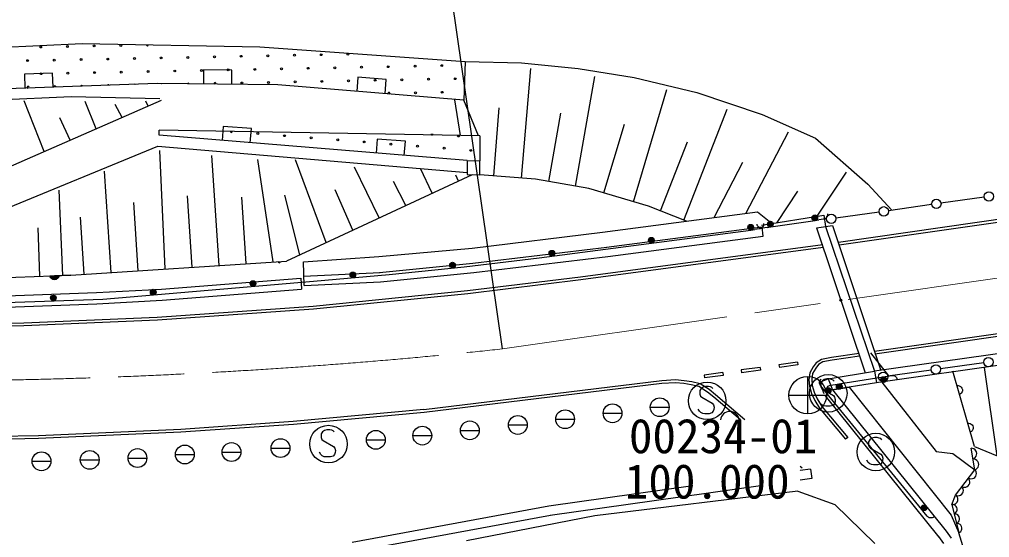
# Model space of a CAD drawing. Units: millimetres, scale not verified. Extents: x 40000 to 680000, y 20000 to 380000.
# Drawn here: x 313418 to 364799, y 282288 to 309760 of the extents above; entities that cross this region are included whole.
import ezdxf
from ezdxf.enums import TextEntityAlignment as Align

# ---------------------------------------------------------------- set-up
doc = ezdxf.new("R2010")
doc.units = ezdxf.units.MM
doc.header["$LTSCALE"] = 1000
doc.linetypes.add('CHAIN', pattern=[18.5, 12, -1.5, 3.5, -1.5])
for name, color, linetype, lineweight in [('M-BGD', 7, 'Continuous', 25), ('M-BMK', 2, 'CHAIN', 13), ('M-STR-OTRS', 6, 'Continuous', 25), ('M-STR-STR1', 1, 'Continuous', 25)]:
    doc.layers.add(name, color=color, linetype=linetype, lineweight=lineweight)
doc.styles.add('ＭＳ ゴシック', font='')
doc.styles.get('ＭＳ ゴシック').set_extended_font_data('MS Gothic')

msp = doc.modelspace()

# ---------------------------------------------------------------- linework, layer by layer
at = {"layer": 'M-BGD'}
for p, q in [((338996, 292290), (334898, 320853)), ((298963, 307631), (316749, 308476)), ((316749, 308476), (326157, 308307)), ((326157, 308307), (337024, 307519)), ((337024, 307519), (336961, 305472)), ((337024, 307519), (340011, 307458)), ((340011, 307458), (343003, 307154)), ((315179, 306911), (313680, 306858)), ((313680, 306858), (313706, 306109)), ((315205, 306161), (315179, 306911)), ((323167, 307080), (323160, 306330)), ((324667, 307065), (323167, 307080)), ((324660, 306315), (324667, 307065)), ((340013, 301349), (340510, 307154)), ((343003, 307154), (345968, 306683)), ((320712, 306354), (308198, 305916)), ((327107, 306291), (320712, 306354)), ((336961, 305472), (327107, 306291)), ((331349, 306691), (331287, 305943)), ((332844, 306567), (331349, 306691)), ((332781, 305819), (332844, 306567)), ((342873, 300923), (343890, 306738)), ((345968, 306683), (349292, 305879)), ((345948, 300093), (347713, 306045)), ((349292, 305879), (352755, 304716)), ((306664, 305265), (316156, 305670)), ((320919, 305467), (308556, 300029)), ((314737, 302748), (313678, 305447)), ((316156, 305670), (320851, 305569)), ((317485, 303957), (316903, 305406)), ((318858, 304561), (318495, 305243)), ((320232, 305165), (320121, 305418)), ((336460, 305488), (336767, 303608)), ((337735, 303591), (336961, 305472)), ((338537, 301464), (338819, 305073)), ((341458, 301169), (342088, 304790)), ((348613, 299119), (350899, 304993)), ((352755, 304716), (355581, 303469)), ((316111, 303352), (315556, 304549)), ((344370, 300564), (345457, 304204)), ((320823, 303616), (320823, 303880)), ((337808, 303590), (320823, 303880)), ((324215, 304090), (324153, 303342)), ((325710, 303967), (324215, 304090)), ((325648, 303220), (325710, 303967)), ((351891, 299474), (354141, 303801)), ((337133, 302275), (320823, 303616)), ((332369, 303419), (332308, 302672)), ((333864, 303296), (332369, 303419)), ((333803, 302549), (333864, 303296)), ((337808, 303590), (337808, 302267)), ((347363, 299611), (348805, 303276)), ((355581, 303469), (358352, 301031)), ((309131, 298257), (320747, 303046)), ((320747, 303046), (337125, 301642)), ((321138, 296531), (320850, 302817)), ((323995, 296718), (323601, 302537)), ((326852, 296904), (326047, 302333)), ((329669, 297930), (328034, 302308)), ((337133, 302275), (337124, 301530)), ((337133, 302275), (337808, 302267)), ((337799, 301522), (337808, 302267)), ((350216, 299256), (351732, 302191)), ((318281, 296344), (317921, 301722)), ((332474, 299234), (331167, 301925)), ((335278, 300539), (334667, 301853)), ((355661, 299321), (357216, 301668)), ((337401, 301527), (327566, 296951)), ((333876, 299887), (333230, 301161)), ((336680, 301192), (336538, 301497)), ((337124, 301530), (337799, 301522)), ((340751, 301292), (337799, 301522)), ((343580, 300800), (340751, 301292)), ((315711, 296188), (315526, 300703)), ((331071, 298582), (330148, 300728)), ((346737, 299857), (343580, 300800)), ((353546, 298987), (354635, 300647)), ((358352, 301031), (359619, 299644)), ((322566, 296624), (322319, 300405)), ((325423, 296811), (325193, 300331)), ((328267, 297277), (327473, 300448)), ((364515, 300339), (362225, 300014)), ((319709, 296437), (319473, 300048)), ((344295, 298488), (352504, 299553)), ((348748, 299066), (346737, 299857)), ((352504, 299553), (353206, 298987)), ((358946, 299549), (356657, 299224)), ((361730, 299944), (359441, 299619)), ((316852, 296250), (316654, 299283)), ((352721, 298857), (356022, 299378)), ((353211, 298758), (355561, 299098)), ((355561, 299098), (355759, 299126)), ((356022, 299378), (356112, 298784)), ((314502, 296145), (314411, 298703)), ((344516, 297679), (352750, 298760)), ((352162, 298595), (352360, 298620)), ((352815, 298264), (352750, 298760)), ((353013, 298730), (353211, 298758)), ((356112, 298784), (358712, 291104)), ((337392, 297624), (344295, 298488)), ((344581, 297183), (352815, 298264)), ((332455, 297182), (337392, 297624)), ((337435, 296843), (344522, 297680)), ((355959, 297813), (343134, 296094)), ((355979, 297664), (343154, 295946)), ((328461, 296905), (332455, 297182)), ((337489, 296346), (344581, 297183)), ((316138, 296204), (327566, 296951)), ((328494, 295648), (328461, 296905)), ((332492, 296343), (337435, 296843)), ((301221, 295670), (316138, 296204)), ((315034, 296164), (315533, 296182)), ((315055, 296107), (315034, 296164)), ((315522, 296150), (315047, 296133)), ((315086, 296060), (315055, 296107)), ((315061, 296102), (315511, 296119)), ((315493, 296087), (315082, 296072)), ((315137, 296006), (315086, 296060)), ((315106, 296041), (315469, 296055)), ((315193, 295978), (315137, 296006)), ((315440, 296022), (315138, 296011)), ((315252, 295962), (315193, 295978)), ((315198, 295982), (315384, 295989)), ((315330, 295964), (315252, 295962)), ((316138, 296204), (315284, 296173)), ((315388, 295985), (315330, 295964)), ((315442, 296017), (315388, 295985)), ((315489, 296074), (315442, 296017)), ((315515, 296124), (315489, 296074)), ((315533, 296182), (315515, 296124)), ((320940, 295466), (328317, 296048)), ((328317, 296048), (328364, 295450)), ((328469, 296148), (332518, 296345)), ((332542, 295845), (337489, 296346)), ((343134, 296094), (337149, 295365)), ((317494, 295287), (320940, 295466)), ((320979, 294867), (328364, 295450)), ((328494, 295648), (332542, 295845)), ((343152, 295945), (337167, 295216)), ((312033, 295077), (317494, 295287)), ((337149, 295365), (328980, 294546)), ((337164, 295216), (328995, 294397)), ((312056, 294477), (317525, 294688)), ((317525, 294688), (320979, 294867)), ((328980, 294546), (320716, 293964)), ((320716, 293964), (313650, 293660)), ((328991, 294397), (320725, 293814)), ((313650, 293660), (307824, 293560)), ((313655, 293510), (307825, 293410)), ((320725, 293814), (313655, 293510)), ((356425, 291844), (355894, 291730)), ((357888, 292050), (356425, 291844)), ((357909, 291901), (356454, 291697)), ((359460, 290863), (358518, 292082)), ((354624, 291594), (353644, 291451)), ((353644, 291451), (353666, 291303)), ((354645, 291445), (353666, 291303)), ((354624, 291594), (354645, 291445)), ((355464, 291349), (355278, 291032)), ((355618, 291552), (355464, 291349)), ((355737, 291461), (355594, 291273)), ((355894, 291730), (355618, 291552)), ((355971, 291601), (355737, 291461)), ((356454, 291697), (355971, 291601)), ((364492, 291557), (362202, 291238)), ((350676, 291039), (349677, 290902)), ((349677, 290902), (349697, 290753)), ((350696, 290890), (349697, 290753)), ((350676, 291039), (350696, 290890)), ((352649, 291312), (351648, 291177)), ((351648, 291177), (351668, 291028)), ((352669, 291163), (351668, 291028)), ((352649, 291312), (352669, 291163)), ((355163, 290832), (355163, 288842)), ((355278, 291032), (355229, 290650)), ((355422, 290981), (355378, 290664)), ((355594, 291273), (355422, 290981)), ((356812, 290438), (359168, 290815)), ((359168, 290815), (359366, 290847)), ((361706, 291169), (359416, 290850)), ((363999, 287118), (362859, 291112)), ((365194, 286632), (364532, 291301)), ((347435, 290601), (334838, 289071)), ((347449, 290452), (334856, 288922)), ((348171, 290652), (347435, 290601)), ((348168, 290501), (347449, 290452)), ((348606, 290455), (348168, 290501)), ((348622, 290604), (348171, 290652)), ((349003, 290396), (348606, 290455)), ((349025, 290544), (348622, 290604)), ((349408, 290293), (349003, 290396)), ((349468, 290433), (349025, 290544)), ((349939, 290132), (349468, 290433)), ((355229, 290650), (355263, 290317)), ((355263, 290317), (355373, 289926)), ((355378, 290664), (355407, 290357)), ((355407, 290357), (355509, 289990)), ((355786, 290527), (356251, 290710)), ((355786, 290527), (356020, 289931)), ((356614, 290407), (356812, 290438)), ((359088, 290522), (361966, 286849)), ((349859, 290006), (349408, 290293)), ((350193, 289741), (349859, 290006)), ((350286, 289859), (349939, 290132)), ((351845, 288537), (350290, 289855)), ((354168, 289837), (356158, 289837)), ((355373, 289926), (355546, 289560)), ((355509, 289990), (355674, 289638)), ((356132, 289998), (356005, 290153)), ((356096, 289801), (362112, 282319)), ((361208, 283771), (356132, 289998)), ((356485, 290114), (357361, 290263)), ((356485, 290114), (362501, 282633)), ((357361, 290263), (362768, 283478)), ((351613, 288537), (350193, 289741)), ((355546, 289560), (355794, 289154)), ((355674, 289638), (355916, 289241)), ((334843, 289072), (327921, 288441)), ((334856, 288922), (327933, 288291)), ((344334, 288878), (345329, 288878)), ((346831, 289201), (347826, 289201)), ((355794, 289154), (357168, 287505)), ((355916, 289241), (357283, 287601)), ((327921, 288441), (321964, 288028)), ((327933, 288291), (321973, 287878)), ((339318, 288260), (340313, 288260)), ((341821, 288563), (342816, 288563)), ((321964, 288028), (314423, 287684)), ((321973, 287878), (314428, 287534)), ((336774, 287975), (337769, 287975)), ((314423, 287684), (308150, 287577)), ((314428, 287534), (308151, 287427)), ((331799, 287471), (332794, 287471)), ((334259, 287696), (335254, 287696)), ((357283, 287601), (357168, 287505)), ((324152, 286825), (325147, 286825)), ((326749, 287033), (327744, 287033)), ((361966, 286849), (362860, 286746)), ((362860, 286746), (364025, 285888)), ((364025, 285888), (363826, 287026)), ((363999, 287118), (365194, 286632)), ((314092, 286334), (315087, 286334)), ((316643, 286409), (317638, 286409)), ((319172, 286506), (320167, 286506)), ((321684, 286694), (322679, 286694)), ((354877, 285967), (354763, 286064)), ((355311, 285915), (354763, 285838)), ((354780, 285853), (354763, 285868)), ((355311, 285915), (355380, 285420)), ((362987, 284542), (364025, 285888)), ((355380, 285420), (354763, 285333)), ((349090, 285037), (341452, 283960)), ((352668, 285037), (341521, 283464)), ((354648, 284752), (343892, 283438)), ((354648, 284752), (356598, 284046)), ((362797, 284045), (362987, 284542)), ((341452, 283960), (331036, 282024)), ((356598, 284046), (358721, 281968)), ((361335, 283616), (361208, 283771)), ((362797, 284045), (363178, 282544)), ((341542, 283468), (331110, 281530)), ((343892, 283438), (337095, 282114)), ((362768, 283478), (363178, 282544)), ((362501, 282633), (362761, 282255)), ((362089, 282349), (362349, 281972)), ((364791, 277212), (363178, 282544))]:
    msp.add_line(p, q, dxfattribs=at)
for points in [[(356218, 299445), (356220, 299399), (356212, 299346), (356192, 299293), (356168, 299256), (356133, 299218), (356091, 299190), (356049, 299172), (356006, 299162), (355759, 299126)], [(299308, 294583), (307514, 294583), (317841, 294931), (328989, 295879), (332998, 296243), (336970, 296651), (340942, 297128), (352162, 298595)], [(352824, 298933), (352825, 298887), (352817, 298834), (352796, 298781), (352771, 298745), (352736, 298707), (352693, 298679), (352651, 298662), (352608, 298653), (352360, 298620)], [(353013, 298730), (352766, 298694), (352716, 298692), (352670, 298698), (352621, 298716), (352580, 298741), (352542, 298777), (352512, 298815), (352493, 298864), (352483, 298906)], [(359366, 290847), (359613, 290886), (359663, 290889), (359709, 290884), (359758, 290866), (359799, 290843), (359838, 290807), (359868, 290769), (359889, 290720), (359899, 290679)], [(350150, 290186), (350095, 290246), (350020, 290281), (349915, 290301), (349760, 290301), (349630, 290266), (349520, 290191), (349455, 290081), (349450, 289966), (349455, 289891), (349495, 289791), (349565, 289736), (350110, 289421), (350170, 289331), (350210, 289206), (350200, 289086), (350165, 288991), (350095, 288901), (349940, 288856), (349710, 288856), (349610, 288871), (349515, 288916), (349435, 288991), (349365, 289106)], [(356564, 290583), (356509, 290643), (356434, 290678), (356329, 290698), (356174, 290698), (356044, 290663), (355934, 290588), (355869, 290478), (355864, 290363), (355869, 290288), (355909, 290188), (355979, 290133), (356524, 289818), (356584, 289728), (356624, 289603), (356614, 289483), (356579, 289388), (356509, 289298), (356354, 289253), (356124, 289253), (356024, 289268), (355929, 289313), (355849, 289388), (355779, 289503)], [(356005, 290153), (355847, 290347), (355820, 290388), (355801, 290431), (355792, 290482), (355791, 290530), (355803, 290581), (355821, 290626), (355853, 290669), (355883, 290698)], [(356160, 290081), (356158, 290128), (356164, 290181), (356184, 290234), (356207, 290271), (356241, 290309), (356283, 290339), (356325, 290357), (356367, 290367), (356614, 290407)], [(363075, 290354), (363136, 290350), (363191, 290335), (363257, 290304), (363301, 290260), (363334, 290208), (363355, 290133), (363355, 290072), (363341, 290011), (363301, 289949), (363263, 289907), (363213, 289873)], [(363645, 288357), (363706, 288353), (363761, 288338), (363827, 288307), (363871, 288262), (363904, 288211), (363925, 288136), (363924, 288075), (363911, 288014), (363871, 287952), (363833, 287910), (363782, 287876)], [(330096, 287892), (330041, 287952), (329966, 287987), (329861, 288007), (329706, 288007), (329576, 287972), (329466, 287897), (329401, 287787), (329396, 287672), (329401, 287597), (329441, 287497), (329511, 287442), (330056, 287127), (330116, 287037), (330156, 286912), (330146, 286792), (330111, 286697), (330041, 286607), (329886, 286562), (329656, 286562), (329556, 286577), (329461, 286622), (329381, 286697), (329311, 286812)], [(359085, 287474), (359030, 287534), (358955, 287569), (358850, 287589), (358695, 287589), (358565, 287554), (358455, 287479), (358390, 287369), (358385, 287254), (358390, 287179), (358430, 287079), (358500, 287024), (359045, 286709), (359105, 286619), (359145, 286494), (359135, 286374), (359100, 286279), (359030, 286189), (358875, 286144), (358645, 286144), (358545, 286159), (358450, 286204), (358370, 286279), (358300, 286394)], [(363925, 286457), (363987, 286490), (364036, 286533), (364089, 286600), (364113, 286668), (364122, 286739), (364107, 286827), (364074, 286890), (364029, 286947), (363957, 286991), (363895, 287014), (363826, 287026)], [(364025, 285888), (364086, 285921), (364136, 285965), (364189, 286031), (364212, 286100), (364222, 286170), (364206, 286258), (364173, 286321), (364128, 286378), (364056, 286422), (363995, 286445), (363925, 286457)], [(363679, 285439), (363743, 285416), (363808, 285410), (363891, 285415), (363956, 285444), (364013, 285484), (364067, 285553), (364091, 285619), (364102, 285689), (364086, 285771), (364062, 285830), (364025, 285888)], [(363333, 284991), (363398, 284968), (363462, 284961), (363545, 284967), (363610, 284995), (363668, 285035), (363721, 285105), (363745, 285170), (363756, 285240), (363741, 285322), (363717, 285382), (363679, 285439)], [(362987, 284542), (363052, 284519), (363116, 284512), (363200, 284518), (363264, 284547), (363322, 284586), (363376, 284656), (363399, 284722), (363410, 284792), (363395, 284873), (363371, 284933), (363333, 284991)], [(362797, 284045), (362861, 284042), (362921, 284053), (362994, 284080), (363045, 284124), (363086, 284175), (363116, 284252), (363120, 284318), (363111, 284384), (363074, 284453), (363037, 284500), (362987, 284542)], [(362924, 283544), (362977, 283578), (363018, 283620), (363061, 283683), (363077, 283746), (363080, 283809), (363061, 283887), (363027, 283941), (362983, 283988), (362916, 284023), (362860, 284039), (362797, 284045)], [(361844, 283387), (361805, 283362), (361756, 283341), (361700, 283331), (361657, 283332), (361606, 283343), (361560, 283364), (361523, 283391), (361493, 283423), (361335, 283616)], [(363051, 283044), (363104, 283078), (363145, 283120), (363188, 283183), (363204, 283245), (363208, 283309), (363188, 283386), (363154, 283440), (363110, 283488), (363043, 283523), (362987, 283539), (362924, 283544)], [(363178, 282544), (363231, 282577), (363272, 282620), (363315, 282682), (363331, 282745), (363335, 282809), (363315, 282886), (363281, 282940), (363237, 282988), (363170, 283022), (363114, 283039), (363051, 283044)]]:
    msp.add_lwpolyline(points, dxfattribs=at)
for centre, radius in [((314546, 308295), 49.7), ((315960, 308324), 49.7), ((317373, 308352), 49.7), ((318787, 308381), 49.7), ((322336, 307745), 49.7), ((323750, 307773), 49.7), ((325164, 307802), 49.7), ((326578, 307830), 49.7), ((327992, 307859), 49.7), ((329406, 307887), 49.7), ((330820, 307916), 49.7), ((313853, 307574), 49.7), ((315267, 307602), 49.7), ((316681, 307631), 49.7), ((318095, 307659), 49.7), ((319509, 307688), 49.7), ((320922, 307716), 49.7), ((331541, 307223), 49.7), ((332955, 307252), 49.7), ((334369, 307280), 49.7), ((335783, 307309), 49.7), ((314574, 306881), 49.7), ((315988, 306910), 49.7), ((317402, 306938), 49.7), ((318816, 306967), 49.7), ((320230, 306995), 49.7), ((321644, 307024), 49.7), ((323058, 307052), 49.7), ((324472, 307081), 49.7), ((325885, 307109), 49.7), ((327299, 307138), 49.7), ((328713, 307166), 49.7), ((330127, 307195), 49.7), ((325193, 306388), 49.7), ((326607, 306416), 49.7), ((328021, 306445), 49.7), ((329435, 306473), 49.7), ((330848, 306502), 49.7), ((332262, 306530), 49.7), ((333676, 306559), 49.7), ((335090, 306587), 49.7), ((336504, 306616), 49.7), ((334398, 305866), 49.7), ((335811, 305895), 49.7), ((326046, 303706), 49.7), ((327456, 303595), 49.7), ((328866, 303484), 49.7), ((330276, 303373), 49.7), ((331685, 303261), 49.7), ((333095, 303150), 49.7), ((336675, 303577), 49.7), ((334505, 303039), 49.7), ((335915, 302928), 49.7), ((337325, 302817), 49.7), ((364762, 300374), 249), ((361978, 299979), 249), ((359193, 299584), 249), ((353190, 298906), 149), ((353190, 298906), 132), ((355540, 299246), 149), ((355540, 299246), 132), ((355540, 299246), 115), ((355540, 299246), 96.7), ((355540, 299246), 79.5), ((355540, 299246), 58.5), ((355540, 299246), 40.5), ((355540, 299246), 23.2), ((355540, 299246), 4.5), ((356409, 299189), 249), ((352143, 298743), 149), ((352143, 298743), 132), ((352143, 298743), 115), ((352143, 298743), 96.7), ((352143, 298743), 79.5), ((352143, 298743), 58.5), ((352143, 298743), 40.5), ((352143, 298743), 23.2), ((352143, 298743), 4.5), ((353190, 298906), 115), ((353190, 298906), 96.7), ((353190, 298906), 79.5), ((353190, 298906), 58.5), ((353190, 298906), 40.5), ((353190, 298906), 23.2), ((353190, 298906), 4.5), ((346881, 298055), 149), ((346881, 298055), 132), ((346881, 298055), 115), ((346881, 298055), 96.7), ((346881, 298055), 79.5), ((346881, 298055), 58.5), ((346881, 298055), 40.5), ((346881, 298055), 23.2), ((346881, 298055), 4.5), ((341620, 297367), 149), ((341620, 297367), 132), ((341620, 297367), 115), ((341620, 297367), 96.7), ((341620, 297367), 79.5), ((341620, 297367), 58.5), ((341620, 297367), 40.5), ((341620, 297367), 23.2), ((341620, 297367), 4.5), ((336356, 296738), 149), ((336356, 296738), 132), ((336356, 296738), 115), ((336356, 296738), 96.7), ((336356, 296738), 79.5), ((336356, 296738), 58.5), ((336356, 296738), 40.5), ((336356, 296738), 23.2), ((336356, 296738), 4.5), ((331077, 296218), 149), ((331077, 296218), 132), ((331077, 296218), 115), ((331077, 296218), 96.7), ((331077, 296218), 79.5), ((331077, 296218), 58.5), ((331077, 296218), 40.5), ((331077, 296218), 23.2), ((331077, 296218), 4.5), ((320505, 295307), 149), ((320505, 295307), 132), ((325792, 295757), 149), ((325792, 295757), 132), ((325792, 295757), 115), ((325792, 295757), 96.7), ((325792, 295757), 79.5), ((325792, 295757), 58.5), ((325792, 295757), 40.5), ((325792, 295757), 23.2), ((325792, 295757), 4.5), ((315217, 294992), 149), ((315217, 294992), 132), ((315217, 294992), 115), ((315217, 294992), 96.7), ((315217, 294992), 79.5), ((315217, 294992), 58.5), ((315217, 294992), 40.5), ((315217, 294992), 23.2), ((315217, 294992), 4.5), ((320505, 295307), 115), ((320505, 295307), 96.7), ((320505, 295307), 79.5), ((320505, 295307), 58.5), ((320505, 295307), 40.5), ((320505, 295307), 23.2), ((320505, 295307), 4.5), ((364740, 291592), 249), ((361954, 291203), 249), ((355163, 289837), 995), ((356254, 289938), 995), ((359168, 290815), 249), ((359192, 290668), 149), ((349840, 289541), 995), ((356835, 290291), 149), ((356835, 290291), 132), ((356835, 290291), 115), ((356835, 290291), 96.7), ((356835, 290291), 79.5), ((356835, 290291), 58.5), ((356835, 290291), 40.5), ((356835, 290291), 23.2), ((359192, 290668), 132), ((359192, 290668), 115), ((359192, 290668), 96.7), ((359192, 290668), 79.5), ((359192, 290668), 58.5), ((359192, 290668), 40.5), ((359192, 290668), 23.2), ((359192, 290668), 4.5), ((356247, 290092), 149), ((356247, 290092), 132), ((356247, 290092), 115), ((356247, 290092), 96.7), ((356247, 290092), 79.5), ((356247, 290092), 58.5), ((356247, 290092), 40.5), ((356247, 290092), 23.2), ((356247, 290092), 4.5), ((356835, 290291), 4.5), ((344831, 288878), 498), ((347329, 289201), 498), ((339816, 288260), 498), ((342319, 288563), 498), ((337272, 287975), 498), ((329786, 287247), 995), ((332297, 287471), 498), ((334757, 287696), 498), ((358775, 286829), 995), ((324649, 286825), 498), ((327246, 287033), 498), ((314590, 286334), 498), ((317140, 286409), 498), ((319670, 286506), 498), ((322181, 286694), 498), ((361324, 283866), 149), ((361324, 283866), 132), ((361324, 283866), 115), ((361324, 283866), 96.7), ((361324, 283866), 79.5), ((361324, 283866), 58.5), ((361324, 283866), 40.5), ((361324, 283866), 23.2), ((361324, 283866), 4.5)]:
    msp.add_circle(centre, radius, dxfattribs=at)
for centre, radius, start, end in [((320201, 308409), 49.7, 173.3556, 4.5826), ((321615, 308438), 49.7, 259.4399, 278.4984), ((315295, 306188), 49.7, 333.1871, 210.8157), ((316709, 306217), 49.7, 358.4552, 185.5476), ((318123, 306245), 49.7, 22.9951, 161.0077), ((319537, 306274), 49.7, 53.1143, 130.8886), ((320951, 306302), 49.7, 79.2508, 99.6204), ((322365, 306331), 49.7, 6.9942, 171.877), ((323779, 306359), 49.7, 313.2851, 225.5862), ((313881, 306160), 49.7, 297.5671, 246.4357), ((332984, 305838), 49.7, 310.1642, 220.3338), ((324636, 303817), 49.7, 164.8033, 13.6908), ((335266, 303688), 49.7, 177.4375, 1.0566), ((327178, 296906), 49.7, 159.9672, 27.5186), ((351038, 288476), 498, 7.0929, 172.9071)]:
    msp.add_arc(centre, radius, start, end, dxfattribs=at)
at = {"layer": 'M-BMK'}
msp.add_line((338996, 292290), (445608, 307585), dxfattribs=at)
msp.add_arc((307071, 590587), 300000, 269.63489, 276.10878, dxfattribs=at)
at = {"layer": 'M-STR-OTRS'}
for radius in [49.7, 1.5]:
    msp.add_circle((356921, 294874), radius, dxfattribs=at)
at = {"layer": 'M-STR-STR1'}
for p, q in [((367950, 299537), (356803, 297941)), ((367972, 299388), (356824, 297793)), ((355629, 298708), (356476, 298837)), ((355629, 298708), (358203, 291023)), ((356476, 298837), (359039, 291151)), ((369885, 293762), (358702, 292162)), ((369906, 293614), (358723, 292014)), ((370559, 292801), (358712, 291104)), ((358798, 290511), (370645, 292207)), ((356251, 290710), (358712, 291104)), ((358712, 291104), (358808, 290512)), ((356251, 290710), (356485, 290114)), ((356347, 290117), (358808, 290512))]:
    msp.add_line(p, q, dxfattribs=at)

# ---------------------------------------------------------------- texts
at = {"layer": 'M-BGD', "style": 'ＭＳ ゴシック'}
for s, p in [('00234-01', (345698, 286211)), ('100.000', (345479, 283806))]:
    msp.add_text(s, height=1833, dxfattribs=at).set_placement(p, align=Align.BOTTOM_LEFT)

doc.saveas('drawing.dxf')
